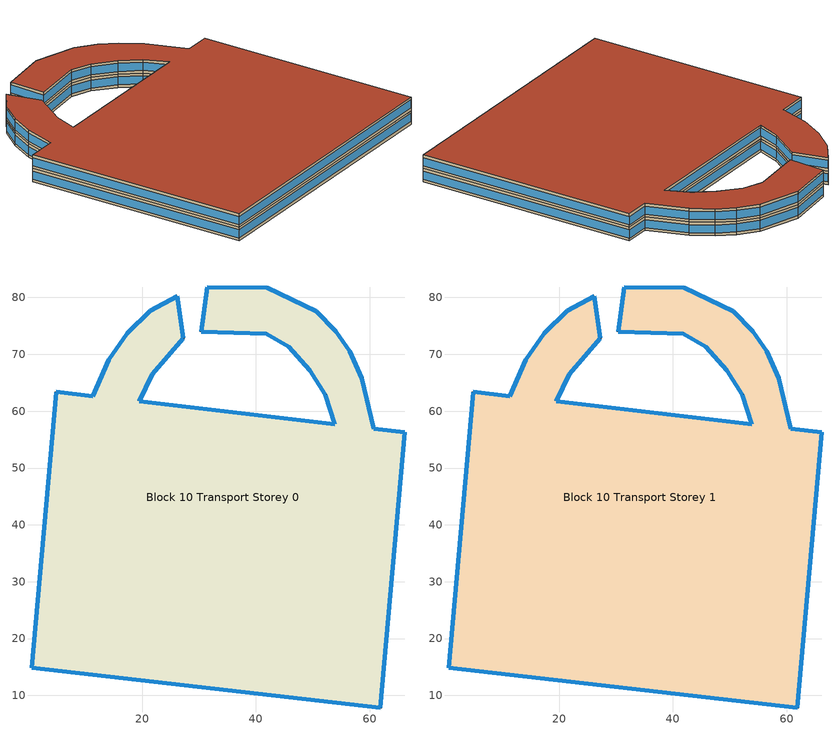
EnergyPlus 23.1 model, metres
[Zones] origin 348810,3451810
Block 10 Transport Storey 0
 floor ground (Project Floor): 54.1,74.09 56.53,70.5 58.65,65.82 60.72,56.92 66.24,56.28 61.92,7.78 0.54,14.87 4.86,63.37 11.33,62.61 14.09,69.01 17.4,73.73 21.46,77.66 26.17,80.25 27.2,72.81 21.78,66.46 19.51,61.72 53.86,57.68 52.22,62.92 49.52,67.17 45.77,71.32 41.8,73.6 30.37,73.98 31.43,81.84 42.01,81.69 50.62,77.57 z0
 wall outside (Project Wall): 26.17,80.25 21.46,77.66 17.4,73.73 14.09,69.01 11.33,62.61 4.86,63.37 0.54,14.87 61.92,7.78 66.24,56.28 60.72,56.92 58.65,65.82 56.53,70.5 54.1,74.09 50.62,77.57 42.01,81.69 31.43,81.84 30.37,73.98 41.8,73.6 45.77,71.32 49.52,67.17 52.22,62.92 53.86,57.68 19.51,61.72 21.78,66.46 27.2,72.81 26.17,80.25 z0:3
 window (Transport_north_window_construction): 26.16,80.25 21.46,77.66 / 21.46,77.66 17.4,73.73 / 11.33,62.62 4.86,63.37 / 66.23,56.28 60.72,56.92 / 50.62,77.58 42.01,81.69 / 42,81.69 31.44,81.84 / 53.85,57.68 19.53,61.72 z0.6:2.4
 window (Transport_west_window_construction): 17.4,73.72 14.09,69.01 / 14.09,69 11.33,62.62 / 4.86,63.35 0.55,14.9 / 31.43,81.84 30.37,73.99 / 45.77,71.32 49.52,67.17 / 49.52,67.16 52.22,62.92 / 52.22,62.91 53.86,57.68 z0.6:2.4
 window (Transport_south_window_construction): 0.57,14.87 61.89,7.79 / 30.37,73.98 41.79,73.6 / 41.8,73.6 45.77,71.32 z0.6:2.4
 window (Transport_east_window_construction): 61.92,7.81 66.23,56.26 / 60.72,56.92 58.65,65.81 / 58.65,65.82 56.53,70.5 / 56.53,70.51 54.1,74.08 / 54.1,74.09 50.63,77.57 / 19.52,61.72 21.77,66.45 / 21.78,66.46 27.2,72.81 / 27.2,72.81 26.17,80.25 z0.6:2.4
 roof outside (Project Ceiling): 61.92,7.78 66.24,56.28 60.72,56.92 58.65,65.82 56.53,70.5 54.1,74.09 50.62,77.57 42.01,81.69 31.43,81.84 30.37,73.98 41.8,73.6 45.77,71.32 49.52,67.17 52.22,62.92 53.86,57.68 19.51,61.72 21.78,66.46 27.2,72.81 26.17,80.25 21.46,77.66 17.4,73.73 14.09,69.01 11.33,62.61 4.86,63.37 0.54,14.87 z3
Block 10 Transport Storey 1
 floor outside (Project Floor): 54.1,74.09 56.53,70.5 58.65,65.82 60.72,56.92 66.24,56.28 61.92,7.78 0.54,14.87 4.86,63.37 11.33,62.61 14.09,69.01 17.4,73.73 21.46,77.66 26.17,80.25 27.2,72.81 21.78,66.46 19.51,61.72 53.86,57.68 52.22,62.92 49.52,67.17 45.77,71.32 41.8,73.6 30.37,73.98 31.43,81.84 42.01,81.69 50.62,77.57 z3
 wall outside (Project Wall): 26.17,80.25 21.46,77.66 17.4,73.73 14.09,69.01 11.33,62.61 4.86,63.37 0.54,14.87 61.92,7.78 66.24,56.28 60.72,56.92 58.65,65.82 56.53,70.5 54.1,74.09 50.62,77.57 42.01,81.69 31.43,81.84 30.37,73.98 41.8,73.6 45.77,71.32 49.52,67.17 52.22,62.92 53.86,57.68 19.51,61.72 21.78,66.46 27.2,72.81 26.17,80.25 z3:6
 window (Transport_north_window_construction): 26.16,80.25 21.46,77.66 / 21.46,77.66 17.4,73.73 / 11.33,62.62 4.86,63.37 / 66.23,56.28 60.72,56.92 / 50.62,77.58 42.01,81.69 / 42,81.69 31.44,81.84 / 53.85,57.68 19.53,61.72 z3.6:5.4
 window (Transport_west_window_construction): 17.4,73.72 14.09,69.01 / 14.09,69 11.33,62.62 / 4.86,63.35 0.55,14.9 / 31.43,81.84 30.37,73.99 / 45.77,71.32 49.52,67.17 / 49.52,67.16 52.22,62.92 / 52.22,62.91 53.86,57.68 z3.6:5.4
 window (Transport_south_window_construction): 0.57,14.87 61.89,7.79 / 30.37,73.98 41.79,73.6 / 41.8,73.6 45.77,71.32 z3.6:5.4
 window (Transport_east_window_construction): 61.92,7.81 66.23,56.26 / 60.72,56.92 58.65,65.81 / 58.65,65.82 56.53,70.5 / 56.53,70.51 54.1,74.08 / 54.1,74.09 50.63,77.57 / 19.52,61.72 21.77,66.45 / 21.78,66.46 27.2,72.81 / 27.2,72.81 26.17,80.25 z3.6:5.4
 roof outside (Project Flat Roof): 61.92,7.78 66.24,56.28 60.72,56.92 58.65,65.82 56.53,70.5 54.1,74.09 50.62,77.57 42.01,81.69 31.43,81.84 30.37,73.98 41.8,73.6 45.77,71.32 49.52,67.17 52.22,62.92 53.86,57.68 19.51,61.72 21.78,66.46 27.2,72.81 26.17,80.25 21.46,77.66 17.4,73.73 14.09,69.01 11.33,62.61 4.86,63.37 0.54,14.87 z6
[Building]
Building_1: North Axis=0; Terrain=City; Loads Convergence Tolerance Value=0.04; Temperature Convergence Tolerance Value=0.4; Solar Distribution=FullExterior; Maximum Number of Warmup Days=25; Minimum Number of Warmup Days=6
[Site:Location]
CHN Design_Conditions: Latitude=30; Longitude=114; Time Zone=8; Elevation=12
[SIZINGPERIOD:DESIGNDAY] Day of Month=21; DryBulb Temperature Range Modifier Type=DefaultMultipliers; Humidity Condition Type=Wetbulb; Barometric Pressure=101181; Rain Indicator=No; Snow Indicator=No; Daylight Saving Time Indicator=No; Sky Clearness=0; Begin Environment Reset Mode=FullResetAtBeginEnvironment
Name | Month | Day Type | Maximum DryBulb Temperature | Daily DryBulb Temperature Range | Wetbulb or DewPoint at Maximum DryBulb | Wind Speed | Wind Direction | Solar Model Indicator | ASHRAE Clear Sky Optical Depth for Beam Irradiance taub | ASHRAE Clear Sky Optical Depth for Diffuse Irradiance taud
Ann Htg 99.6% Condns DB | 1 | WinterDesignDay | -10 | 0 | -4.8 | 1 | 340 | ASHRAEClearSky | 0 | 0
Ann Clg .4% Condns DB=>MWB | 7 | SummerDesignDay | 40 | 6.6 | 27.1 | 3.5 | 220 | ASHRAETau | 0.781 | 1.413
[MATERIAL]
DefaultMaterial: Roughness=Rough; Thickness=0.1; Conductivity=0.1; Density=1000; Specific Heat=1000; Thermal Absorptance=0.9; Solar Absorptance=0.7; Visible Absorptance=0.7
[WINDOWMATERIAL:SIMPLEGLAZINGSYSTEM] UFactor=1.4; Visible Transmittance=0.6
Name | Solar Heat Gain Coefficient
Transport_east_window; Transport_south_window; Transport_west_window | 0.3
Transport_north_window | 0.35
[CONSTRUCTION]
Project Wall; Project Floor; Project Flat Roof; Project Ceiling: DefaultMaterial
Transport_east_window_construction: Transport_east_window
Transport_south_window_construction: Transport_south_window
Transport_west_window_construction: Transport_west_window
Transport_north_window_construction: Transport_north_window
[SPACE] Ceiling Height=autocalculate; Volume=autocalculate; Floor Area=autocalculate; Space Type=Transport
Name | Zone
Block 10 Transport Storey 0_space | Block 10 Transport Storey 0
Block 10 Transport Storey 1_space | Block 10 Transport Storey 1
[SPACELIST]
Transport: Block 10 Transport Storey 0_space, Block 10 Transport Storey 1_space
[ZONE] Type=1; Multiplier=1; Ceiling Height=autocalculate; Volume=autocalculate; Floor Area=autocalculate; Part of Total Floor Area=Yes
Block 10 Transport Storey 0; Block 10 Transport Storey 1
[PEOPLE]
People_for_transport: Zone or ZoneList or Space or SpaceList=Transport; Number of People Schedule=SeasonalSchedule_Schedule_transport_people; Number of People Calculation Method=People/Area; People per Floor Area=0.5; Fraction Radiant=0.3; Sensible Heat Fraction=autocalculate; Activity Level Schedule=SeasonalSchedule_Schedule_transport_activity; Carbon Dioxide Generation Rate=3.82e-08; Enable ASHRAE 55 Comfort Warnings=No; Mean Radiant Temperature Calculation Type=ZoneAveraged; Clothing Insulation Calculation Method=ClothingInsulationSchedule; Cold Stress Temperature Threshold=15.56; Heat Stress Temperature Threshold=30
[LIGHTS]
Light_for_transport: Zone or ZoneList or Space or SpaceList=Transport; Schedule=SeasonalSchedule_transport_lighting; Design Level Calculation Method=Watts/Area; Watts per Zone Floor Area=10; Return Air Fraction=0; Fraction Radiant=0.32; Fraction Visible=0.25; Fraction Replaceable=1; EndUse Subcategory=General; Return Air Fraction Calculated from Plenum Temperature=No; Return Air Fraction Function of Plenum Temperature Coefficient 1=0; Return Air Fraction Function of Plenum Temperature Coefficient 2=0
[ELECTRICEQUIPMENT]
Equipment_for_transport: Zone or ZoneList or Space or SpaceList=Transport; Schedule=SeasonalSchedule_Schedule_transport_equipment; Design Level Calculation Method=Watts/Area; Watts per Zone Floor Area=15; Fraction Latent=0; Fraction Radiant=0; Fraction Lost=0; EndUse Subcategory=Electric Equipment
[DAYLIGHTING:CONTROLS] Illuminance Setpoint at Reference Point 1=300
Name | Zone or Space | Glare Calculation Daylighting Reference Point | Daylighting Reference Point 1
Dlight_Block 10 Transport Storey 0 | Block 10 Transport Storey 0 | Rpoint_Block 10 Transport Storey 0 | Rpoint_Block 10 Transport Storey 0
Dlight_Block 10 Transport Storey 1 | Block 10 Transport Storey 1 | Rpoint_Block 10 Transport Storey 1 | Rpoint_Block 10 Transport Storey 1
[HVACTEMPLATE:THERMOSTAT]
Name | Heating Setpoint Schedule | Cooling Setpoint Schedule
Thermostat_for_office | SeasonalSchedule_office_heating | SeasonalSchedule_office_cooling
Thermostat_for_commercial | SeasonalSchedule_commerical_heating | SeasonalSchedule_commerical_cooling
Thermostat_for_residential | SeasonalSchedule_residential_heating | SeasonalSchedule_residential_cooling
Thermostat_for_school | SeasonalSchedule_school_heating | SeasonalSchedule_school_cooling
Thermostat_for_hospital | SeasonalSchedule_hospital_heating | SeasonalSchedule_hospital_cooling
Thermostat_for_industrial | SeasonalSchedule_Industrial_heating | SeasonalSchedule_Industrial_cooling
Thermostat_for_transport | SeasonalSchedule_transport_heating | SeasonalSchedule_transport_cooling
Thermostat_for_administration | SeasonalSchedule_administration_heating | SeasonalSchedule_administration_cooling
[HVACTEMPLATE:ZONE:IDEALLOADSAIRSYSTEM] Template Thermostat=Thermostat_for_transport; Maximum Heating Supply Air Temperature=50; Minimum Cooling Supply Air Temperature=13; Maximum Heating Supply Air Humidity Ratio=0.0156; Minimum Cooling Supply Air Humidity Ratio=0.0077; Heating Limit=NoLimit; Cooling Limit=NoLimit; Dehumidification Control Type=ConstantSensibleHeatRatio; Cooling Sensible Heat Ratio=0.7; Dehumidification Setpoint=60; Humidification Control Type=None; Humidification Setpoint=30; Outdoor Air Method=DetailedSpecification; Outdoor Air Flow Rate per Person=0.00944; Outdoor Air Flow Rate per Zone Floor Area=0; Outdoor Air Flow Rate per Zone=0; Design Specification Outdoor Air Object=Ventilation_for_transport; Demand Controlled Ventilation Type=None; Outdoor Air Economizer Type=NoEconomizer; Heat Recovery Type=None; Sensible Heat Recovery Effectiveness=0.7; Latent Heat Recovery Effectiveness=0.65
Block 10 Transport Storey 0; Block 10 Transport Storey 1
[DESIGNSPECIFICATION:OUTDOORAIR]
Ventilation_for_transport: Outdoor Air Method=Flow/Person; Outdoor Air Flow per Person=0.00833333; Outdoor Air Flow per Zone Floor Area=0; Outdoor Air Flow per Zone=0; Outdoor Air Flow Air Changes per Hour=0
[SCHEDULE:DAY:HOURLY]
Schedule_administration_heating_summer_hourly; Schedule_commerical_heating_summer_hourly; Schedule_residential_heating_summer_hourly; Schedule_school_heating_summer_hourly; Schedule_hospital_heating_summer_hourly; Schedule_Industrial_heating_summer_hourly; Schedule_transport_heating_summer_hourly; Schedule_office_heating_summer_hourly: -20, -20, -20, -20, -20, -20, -20, -20, -20, -20, -20, -20, -20, -20, -20, -20, -20, -20, -20, -20, -20, -20, -20, -20
Schedule_administration_heating_winnter_weekday_hourly: 5, 5, 5, 5, 5, 5, 12, 12, 18, 20, 20, 20, 20, 20, 20, 20, 20, 20, 18, 5, 5, 5, 5, 5
Schedule_administration_heating_winnter_holiday_hourly; Schedule_school_heating_winnter_holiday_hourly: 5, 5, 5, 5, 5, 5, 5, 5, 5, 5, 5, 5, 5, 5, 5, 5, 5, 5, 5, 5, 5, 5, 5, 5
Schedule_administration_cooling_winter_hourly; Schedule_administration_cooling_summer_holiday_hourly; Schedule_commerical_cooling_winter_hourly; Schedule_residential_cooling_winter_hourly; Schedule_school_cooling_winter_hourly; Schedule_school_cooling_summer_holiday_hourly; Schedule_hospital_cooling_winter_hourly; Schedule_Industrial_cooling_winter_hourly; Schedule_transport_cooling_winter_hourly; Schedule_office_cooling_winter_hourly: 50, 50, 50, 50, 50, 50, 50, 50, 50, 50, 50, 50, 50, 50, 50, 50, 50, 50, 50, 50, 50, 50, 50, 50
Schedule_administration_cooling_summer_weekday_hourly: 50, 50, 50, 50, 50, 50, 50, 28, 26, 26, 26, 26, 26, 26, 26, 26, 26, 26, 50, 50, 50, 50, 50, 50
Schedule_commerical_heating_winnter_weekday_hourly; Schedule_commerical_heating_winnter_holiday_hourly: 5, 5, 5, 5, 5, 5, 12, 16, 18, 18, 18, 18, 18, 18, 18, 18, 18, 18, 18, 18, 12, 5, 5, 5
Schedule_commerical_cooling_summer_weekday_hourly; Schedule_commerical_cooling_summer_holiday_hourly: 50, 50, 50, 50, 50, 50, 50, 28, 24, 24, 24, 24, 24, 24, 24, 24, 24, 24, 24, 24, 24, 28, 50, 50
Schedule_residential_heating_winnter_weekday_hourly; Schedule_residential_heating_winnter_holiday_hourly: 18, 18, 18, 18, 18, 18, 18, -20, -20, -20, -20, -20, -20, -20, -20, -20, -20, -20, -20, -20, 18, 18, 18, 18
Schedule_residential_cooling_summer_weekday_hourly; Schedule_residential_cooling_summer_holiday_hourly: 26, 26, 26, 26, 26, 26, 26, 50, 50, 50, 50, 50, 50, 50, 50, 50, 50, 50, 50, 50, 26, 26, 26, 26
Schedule_school_heating_winnter_weekday_hourly: 5, 5, 5, 5, 5, 12, 18, 20, 20, 20, 20, 20, 20, 20, 20, 20, 20, 20, 18, 12, 5, 5, 5, 5
Schedule_school_cooling_summer_weekday_hourly: 50, 50, 50, 50, 50, 50, 28, 26, 26, 26, 26, 26, 26, 26, 26, 26, 26, 26, 50, 50, 50, 50, 50, 50
Schedule_hospital_heating_winnter_weekday_hourly; Schedule_hospital_heating_winnter_holiday_hourly: 22, 22, 22, 22, 22, 22, 22, 22, 22, 22, 22, 22, 22, 22, 22, 22, 22, 22, 22, 22, 22, 22, 22, 22
Schedule_hospital_cooling_summer_weekday_hourly; Schedule_hospital_cooling_summer_holiday_hourly: 26, 26, 26, 26, 26, 26, 26, 26, 26, 26, 26, 26, 26, 26, 26, 26, 26, 26, 26, 26, 26, 26, 26, 26
Schedule_Industrial_heating_winnter_weekday_hourly; Schedule_Industrial_heating_winnter_holiday_hourly: -20, -20, -20, -20, -20, -20, 18, 18, 18, 18, 18, 18, 18, 18, 18, 18, 18, 18, 18, -20, -20, -20, -20, -20
Schedule_Industrial_cooling_summer_weekday_hourly; Schedule_Industrial_cooling_summer_holiday_hourly: 50, 50, 50, 50, 50, 50, 50, 28, 28, 28, 28, 28, 28, 28, 28, 28, 28, 28, 28, 50, 50, 50, 50, 50
Schedule_transport_heating_winnter_weekday_hourly; Schedule_transport_heating_winnter_holiday_hourly: 18, 18, 18, 18, 18, 18, 20, 20, 20, 20, 20, 20, 20, 20, 20, 20, 20, 20, 20, 20, 20, 20, 18, 18
Schedule_transport_cooling_summer_weekday_hourly; Schedule_transport_cooling_summer_holiday_hourly: 26, 26, 26, 26, 26, 26, 26, 24, 24, 24, 25, 24, 24, 24, 24, 24, 24, 24, 24, 24, 24, 24, 26, 28
Schedule_transport_lighting_weekday_hourly; Schedule_transport_lighting_holiday_hourly; Schedule_transport_equipment_holiday_hourly: 1, 1, 1, 1, 1, 1, 1, 1, 1, 1, 1, 1, 1, 1, 1, 1, 1, 1, 1, 1, 1, 1, 1, 1
Schedule_transport_equipment_weekday_hourly: 0.8, 0.8, 0.8, 0.8, 0.8, 0.8, 1, 1, 1, 1, 1, 1, 1, 1, 1, 1, 1, 1, 1, 1, 1, 1, 0.8, 0.8
Schedule_transport_people_weekday_hourly: 0.2, 0.2, 0.2, 0.2, 0.2, 0.2, 0.8, 1, 1, 1, 0.8, 0.5, 0.8, 0.5, 0.8, 0.5, 0.5, 1, 1, 1, 0.8, 0.8, 0.6, 0.2
Schedule_transport_people_holiday_hourly: 0.6, 0.6, 0.6, 0.6, 0.6, 0.7, 0.8, 1, 1, 1, 1, 1, 1, 1, 1, 1, 1, 1, 1, 1, 1, 1, 0.6, 0.6
Schedule_transport_activity_weekday_hourly; Schedule_transport_activity_holiday_hourly: 207, 207, 207, 207, 207, 207, 207, 207, 207, 207, 207, 207, 207, 207, 207, 207, 207, 207, 207, 207, 207, 207, 207, 207
Schedule_office_heating_winnter_weekday_hourly: 5, 5, 5, 5, 5, 5, 12, 18, 20, 20, 20, 20, 20, 20, 20, 20, 20, 20, 20, 18, 12, 5, 5, 5
Schedule_office_heating_winnter_holiday_hourly: 5, 5, 5, 5, 5, 5, 5, 5, 5, 16, 16, 16, 16, 16, 16, 16, 16, 5, 5, 5, 5, 5, 5, 5
Schedule_office_cooling_summer_weekday_hourly: 50, 50, 50, 50, 50, 50, 28, 26, 26, 26, 26, 26, 26, 26, 26, 26, 26, 26, 26, 26, 50, 50, 50, 50
Schedule_office_cooling_summer_holiday_hourly: 50, 50, 50, 50, 50, 50, 50, 50, 50, 50, 50, 26, 26, 26, 26, 26, 26, 50, 50, 50, 50, 50, 50, 50
[SCHEDULE:WEEK:DAILY]
Schedule_office_heating_summer_weekly: Schedule_office_heating_summer_hourly, Schedule_office_heating_summer_hourly, Schedule_office_heating_summer_hourly, Schedule_office_heating_summer_hourly, Schedule_office_heating_summer_hourly, Schedule_office_heating_summer_hourly, Schedule_office_heating_summer_hourly, Schedule_office_heating_summer_hourly, Schedule_office_heating_summer_hourly, Schedule_office_heating_summer_hourly, Schedule_office_heating_summer_hourly, Schedule_office_heating_summer_hourly
Schedule_office_heating_winnter_weekly: Schedule_office_heating_winnter_holiday_hourly, Schedule_office_heating_winnter_weekday_hourly, Schedule_office_heating_winnter_weekday_hourly, Schedule_office_heating_winnter_weekday_hourly, Schedule_office_heating_winnter_weekday_hourly, Schedule_office_heating_winnter_weekday_hourly, Schedule_office_heating_winnter_holiday_hourly, Schedule_office_heating_winnter_holiday_hourly, Schedule_office_heating_winnter_weekday_hourly, Schedule_office_heating_winnter_weekday_hourly, Schedule_office_heating_winnter_holiday_hourly, Schedule_office_heating_winnter_holiday_hourly
Schedule_office_cooling_winnter_weekly: Schedule_office_cooling_winter_hourly, Schedule_office_cooling_winter_hourly, Schedule_office_cooling_winter_hourly, Schedule_office_cooling_winter_hourly, Schedule_office_cooling_winter_hourly, Schedule_office_cooling_winter_hourly, Schedule_office_cooling_winter_hourly, Schedule_office_cooling_winter_hourly, Schedule_office_cooling_winter_hourly, Schedule_office_cooling_winter_hourly, Schedule_office_cooling_winter_hourly, Schedule_office_cooling_winter_hourly
Schedule_office_cooling_summer_weekly: Schedule_office_cooling_summer_holiday_hourly, Schedule_office_cooling_summer_weekday_hourly, Schedule_office_cooling_summer_weekday_hourly, Schedule_office_cooling_summer_weekday_hourly, Schedule_office_cooling_summer_weekday_hourly, Schedule_office_cooling_summer_weekday_hourly, Schedule_office_cooling_summer_holiday_hourly, Schedule_office_cooling_summer_holiday_hourly, Schedule_office_cooling_summer_weekday_hourly, Schedule_office_cooling_summer_weekday_hourly, Schedule_office_cooling_summer_holiday_hourly, Schedule_office_cooling_summer_holiday_hourly
Schedule_commerical_heating_summer_weekly: Schedule_commerical_heating_summer_hourly, Schedule_commerical_heating_summer_hourly, Schedule_commerical_heating_summer_hourly, Schedule_commerical_heating_summer_hourly, Schedule_commerical_heating_summer_hourly, Schedule_commerical_heating_summer_hourly, Schedule_commerical_heating_summer_hourly, Schedule_commerical_heating_summer_hourly, Schedule_commerical_heating_summer_hourly, Schedule_commerical_heating_summer_hourly, Schedule_commerical_heating_summer_hourly, Schedule_commerical_heating_summer_hourly
Schedule_commerical_heating_winnter_weekly: Schedule_commerical_heating_winnter_holiday_hourly, Schedule_commerical_heating_winnter_weekday_hourly, Schedule_commerical_heating_winnter_weekday_hourly, Schedule_commerical_heating_winnter_weekday_hourly, Schedule_commerical_heating_winnter_weekday_hourly, Schedule_commerical_heating_winnter_weekday_hourly, Schedule_commerical_heating_winnter_holiday_hourly, Schedule_commerical_heating_winnter_holiday_hourly, Schedule_commerical_heating_winnter_weekday_hourly, Schedule_commerical_heating_winnter_weekday_hourly, Schedule_commerical_heating_winnter_holiday_hourly, Schedule_commerical_heating_winnter_holiday_hourly
Schedule_commerical_cooling_winnter_weekly: Schedule_commerical_cooling_winter_hourly, Schedule_commerical_cooling_winter_hourly, Schedule_commerical_cooling_winter_hourly, Schedule_commerical_cooling_winter_hourly, Schedule_commerical_cooling_winter_hourly, Schedule_commerical_cooling_winter_hourly, Schedule_commerical_cooling_winter_hourly, Schedule_commerical_cooling_winter_hourly, Schedule_commerical_cooling_winter_hourly, Schedule_commerical_cooling_winter_hourly, Schedule_commerical_cooling_winter_hourly, Schedule_commerical_cooling_winter_hourly
Schedule_commerical_cooling_summer_weekly: Schedule_commerical_cooling_summer_holiday_hourly, Schedule_commerical_cooling_summer_weekday_hourly, Schedule_commerical_cooling_summer_weekday_hourly, Schedule_commerical_cooling_summer_weekday_hourly, Schedule_commerical_cooling_summer_weekday_hourly, Schedule_commerical_cooling_summer_weekday_hourly, Schedule_commerical_cooling_summer_holiday_hourly, Schedule_commerical_cooling_summer_holiday_hourly, Schedule_commerical_cooling_summer_weekday_hourly, Schedule_commerical_cooling_summer_weekday_hourly, Schedule_commerical_cooling_summer_holiday_hourly, Schedule_commerical_cooling_summer_holiday_hourly
Schedule_residential_heating_summer_weekly: Schedule_residential_heating_summer_hourly, Schedule_residential_heating_summer_hourly, Schedule_residential_heating_summer_hourly, Schedule_residential_heating_summer_hourly, Schedule_residential_heating_summer_hourly, Schedule_residential_heating_summer_hourly, Schedule_residential_heating_summer_hourly, Schedule_residential_heating_summer_hourly, Schedule_residential_heating_summer_hourly, Schedule_residential_heating_summer_hourly, Schedule_residential_heating_summer_hourly, Schedule_residential_heating_summer_hourly
Schedule_residential_heating_winnter_weekly: Schedule_residential_heating_winnter_holiday_hourly, Schedule_residential_heating_winnter_weekday_hourly, Schedule_residential_heating_winnter_weekday_hourly, Schedule_residential_heating_winnter_weekday_hourly, Schedule_residential_heating_winnter_weekday_hourly, Schedule_residential_heating_winnter_weekday_hourly, Schedule_residential_heating_winnter_holiday_hourly, Schedule_residential_heating_winnter_holiday_hourly, Schedule_residential_heating_winnter_weekday_hourly, Schedule_residential_heating_winnter_weekday_hourly, Schedule_residential_heating_winnter_holiday_hourly, Schedule_residential_heating_winnter_holiday_hourly
Schedule_residential_cooling_winnter_weekly: Schedule_residential_cooling_winter_hourly, Schedule_residential_cooling_winter_hourly, Schedule_residential_cooling_winter_hourly, Schedule_residential_cooling_winter_hourly, Schedule_residential_cooling_winter_hourly, Schedule_residential_cooling_winter_hourly, Schedule_residential_cooling_winter_hourly, Schedule_residential_cooling_winter_hourly, Schedule_residential_cooling_winter_hourly, Schedule_residential_cooling_winter_hourly, Schedule_residential_cooling_winter_hourly, Schedule_residential_cooling_winter_hourly
Schedule_residential_cooling_summer_weekly: Schedule_residential_cooling_summer_holiday_hourly, Schedule_residential_cooling_summer_weekday_hourly, Schedule_residential_cooling_summer_weekday_hourly, Schedule_residential_cooling_summer_weekday_hourly, Schedule_residential_cooling_summer_weekday_hourly, Schedule_residential_cooling_summer_weekday_hourly, Schedule_residential_cooling_summer_holiday_hourly, Schedule_residential_cooling_summer_holiday_hourly, Schedule_residential_cooling_summer_weekday_hourly, Schedule_residential_cooling_summer_weekday_hourly, Schedule_residential_cooling_summer_holiday_hourly, Schedule_residential_cooling_summer_holiday_hourly
Schedule_school_heating_summer_weekly: Schedule_school_heating_summer_hourly, Schedule_school_heating_summer_hourly, Schedule_school_heating_summer_hourly, Schedule_school_heating_summer_hourly, Schedule_school_heating_summer_hourly, Schedule_school_heating_summer_hourly, Schedule_school_heating_summer_hourly, Schedule_school_heating_summer_hourly, Schedule_school_heating_summer_hourly, Schedule_school_heating_summer_hourly, Schedule_school_heating_summer_hourly, Schedule_school_heating_summer_hourly
Schedule_school_heating_winnter_weekly: Schedule_school_heating_winnter_holiday_hourly, Schedule_school_heating_winnter_weekday_hourly, Schedule_school_heating_winnter_weekday_hourly, Schedule_school_heating_winnter_weekday_hourly, Schedule_school_heating_winnter_weekday_hourly, Schedule_school_heating_winnter_weekday_hourly, Schedule_school_heating_winnter_holiday_hourly, Schedule_school_heating_winnter_holiday_hourly, Schedule_school_heating_winnter_weekday_hourly, Schedule_school_heating_winnter_weekday_hourly, Schedule_school_heating_winnter_holiday_hourly, Schedule_school_heating_winnter_holiday_hourly
Schedule_school_cooling_winnter_weekly: Schedule_school_cooling_winter_hourly, Schedule_school_cooling_winter_hourly, Schedule_school_cooling_winter_hourly, Schedule_school_cooling_winter_hourly, Schedule_school_cooling_winter_hourly, Schedule_school_cooling_winter_hourly, Schedule_school_cooling_winter_hourly, Schedule_school_cooling_winter_hourly, Schedule_school_cooling_winter_hourly, Schedule_school_cooling_winter_hourly, Schedule_school_cooling_winter_hourly, Schedule_school_cooling_winter_hourly
Schedule_school_cooling_summer_weekly: Schedule_school_cooling_summer_holiday_hourly, Schedule_school_cooling_summer_weekday_hourly, Schedule_school_cooling_summer_weekday_hourly, Schedule_school_cooling_summer_weekday_hourly, Schedule_school_cooling_summer_weekday_hourly, Schedule_school_cooling_summer_weekday_hourly, Schedule_school_cooling_summer_holiday_hourly, Schedule_school_cooling_summer_holiday_hourly, Schedule_school_cooling_summer_weekday_hourly, Schedule_school_cooling_summer_weekday_hourly, Schedule_school_cooling_summer_holiday_hourly, Schedule_school_cooling_summer_holiday_hourly
Schedule_hospital_heating_summer_weekly: Schedule_hospital_heating_summer_hourly, Schedule_hospital_heating_summer_hourly, Schedule_hospital_heating_summer_hourly, Schedule_hospital_heating_summer_hourly, Schedule_hospital_heating_summer_hourly, Schedule_hospital_heating_summer_hourly, Schedule_hospital_heating_summer_hourly, Schedule_hospital_heating_summer_hourly, Schedule_hospital_heating_summer_hourly, Schedule_hospital_heating_summer_hourly, Schedule_hospital_heating_summer_hourly, Schedule_hospital_heating_summer_hourly
Schedule_hospital_heating_winnter_weekly: Schedule_hospital_heating_winnter_holiday_hourly, Schedule_hospital_heating_winnter_weekday_hourly, Schedule_hospital_heating_winnter_weekday_hourly, Schedule_hospital_heating_winnter_weekday_hourly, Schedule_hospital_heating_winnter_weekday_hourly, Schedule_hospital_heating_winnter_weekday_hourly, Schedule_hospital_heating_winnter_holiday_hourly, Schedule_hospital_heating_winnter_holiday_hourly, Schedule_hospital_heating_winnter_weekday_hourly, Schedule_hospital_heating_winnter_weekday_hourly, Schedule_hospital_heating_winnter_holiday_hourly, Schedule_hospital_heating_winnter_holiday_hourly
Schedule_hospital_cooling_winnter_weekly: Schedule_hospital_cooling_winter_hourly, Schedule_hospital_cooling_winter_hourly, Schedule_hospital_cooling_winter_hourly, Schedule_hospital_cooling_winter_hourly, Schedule_hospital_cooling_winter_hourly, Schedule_hospital_cooling_winter_hourly, Schedule_hospital_cooling_winter_hourly, Schedule_hospital_cooling_winter_hourly, Schedule_hospital_cooling_winter_hourly, Schedule_hospital_cooling_winter_hourly, Schedule_hospital_cooling_winter_hourly, Schedule_hospital_cooling_winter_hourly
Schedule_hospital_cooling_summer_weekly: Schedule_hospital_cooling_summer_holiday_hourly, Schedule_hospital_cooling_summer_weekday_hourly, Schedule_hospital_cooling_summer_weekday_hourly, Schedule_hospital_cooling_summer_weekday_hourly, Schedule_hospital_cooling_summer_weekday_hourly, Schedule_hospital_cooling_summer_weekday_hourly, Schedule_hospital_cooling_summer_holiday_hourly, Schedule_hospital_cooling_summer_holiday_hourly, Schedule_hospital_cooling_summer_weekday_hourly, Schedule_hospital_cooling_summer_weekday_hourly, Schedule_hospital_cooling_summer_holiday_hourly, Schedule_hospital_cooling_summer_holiday_hourly
Schedule_Industrial_heating_summer_weekly: Schedule_Industrial_heating_summer_hourly, Schedule_Industrial_heating_summer_hourly, Schedule_Industrial_heating_summer_hourly, Schedule_Industrial_heating_summer_hourly, Schedule_Industrial_heating_summer_hourly, Schedule_Industrial_heating_summer_hourly, Schedule_Industrial_heating_summer_hourly, Schedule_Industrial_heating_summer_hourly, Schedule_Industrial_heating_summer_hourly, Schedule_Industrial_heating_summer_hourly, Schedule_Industrial_heating_summer_hourly, Schedule_Industrial_heating_summer_hourly
Schedule_Industrial_heating_winnter_weekly: Schedule_Industrial_heating_winnter_holiday_hourly, Schedule_Industrial_heating_winnter_weekday_hourly, Schedule_Industrial_heating_winnter_weekday_hourly, Schedule_Industrial_heating_winnter_weekday_hourly, Schedule_Industrial_heating_winnter_weekday_hourly, Schedule_Industrial_heating_winnter_weekday_hourly, Schedule_Industrial_heating_winnter_holiday_hourly, Schedule_Industrial_heating_winnter_holiday_hourly, Schedule_Industrial_heating_winnter_weekday_hourly, Schedule_Industrial_heating_winnter_weekday_hourly, Schedule_Industrial_heating_winnter_holiday_hourly, Schedule_Industrial_heating_winnter_holiday_hourly
Schedule_Industrial_cooling_winnter_weekly: Schedule_Industrial_cooling_winter_hourly, Schedule_Industrial_cooling_winter_hourly, Schedule_Industrial_cooling_winter_hourly, Schedule_Industrial_cooling_winter_hourly, Schedule_Industrial_cooling_winter_hourly, Schedule_Industrial_cooling_winter_hourly, Schedule_Industrial_cooling_winter_hourly, Schedule_Industrial_cooling_winter_hourly, Schedule_Industrial_cooling_winter_hourly, Schedule_Industrial_cooling_winter_hourly, Schedule_Industrial_cooling_winter_hourly, Schedule_Industrial_cooling_winter_hourly
Schedule_Industrial_cooling_summer_weekly: Schedule_Industrial_cooling_summer_holiday_hourly, Schedule_Industrial_cooling_summer_weekday_hourly, Schedule_Industrial_cooling_summer_weekday_hourly, Schedule_Industrial_cooling_summer_weekday_hourly, Schedule_Industrial_cooling_summer_weekday_hourly, Schedule_Industrial_cooling_summer_weekday_hourly, Schedule_Industrial_cooling_summer_holiday_hourly, Schedule_Industrial_cooling_summer_holiday_hourly, Schedule_Industrial_cooling_summer_weekday_hourly, Schedule_Industrial_cooling_summer_weekday_hourly, Schedule_Industrial_cooling_summer_holiday_hourly, Schedule_Industrial_cooling_summer_holiday_hourly
Schedule_administration_heating_summer_weekly: Schedule_administration_heating_summer_hourly, Schedule_administration_heating_summer_hourly, Schedule_administration_heating_summer_hourly, Schedule_administration_heating_summer_hourly, Schedule_administration_heating_summer_hourly, Schedule_administration_heating_summer_hourly, Schedule_administration_heating_summer_hourly, Schedule_administration_heating_summer_hourly, Schedule_administration_heating_summer_hourly, Schedule_administration_heating_summer_hourly, Schedule_administration_heating_summer_hourly, Schedule_administration_heating_summer_hourly
Schedule_administration_heating_winnter_weekly: Schedule_administration_heating_winnter_holiday_hourly, Schedule_administration_heating_winnter_weekday_hourly, Schedule_administration_heating_winnter_weekday_hourly, Schedule_administration_heating_winnter_weekday_hourly, Schedule_administration_heating_winnter_weekday_hourly, Schedule_administration_heating_winnter_weekday_hourly, Schedule_administration_heating_winnter_holiday_hourly, Schedule_administration_heating_winnter_holiday_hourly, Schedule_administration_heating_winnter_weekday_hourly, Schedule_administration_heating_winnter_weekday_hourly, Schedule_administration_heating_winnter_holiday_hourly, Schedule_administration_heating_winnter_holiday_hourly
Schedule_administration_cooling_winnter_weekly: Schedule_administration_cooling_winter_hourly, Schedule_administration_cooling_winter_hourly, Schedule_administration_cooling_winter_hourly, Schedule_administration_cooling_winter_hourly, Schedule_administration_cooling_winter_hourly, Schedule_administration_cooling_winter_hourly, Schedule_administration_cooling_winter_hourly, Schedule_administration_cooling_winter_hourly, Schedule_administration_cooling_winter_hourly, Schedule_administration_cooling_winter_hourly, Schedule_administration_cooling_winter_hourly, Schedule_administration_cooling_winter_hourly
Schedule_administration_cooling_summer_weekly: Schedule_administration_cooling_summer_holiday_hourly, Schedule_administration_cooling_summer_weekday_hourly, Schedule_administration_cooling_summer_weekday_hourly, Schedule_administration_cooling_summer_weekday_hourly, Schedule_administration_cooling_summer_weekday_hourly, Schedule_administration_cooling_summer_weekday_hourly, Schedule_administration_cooling_summer_holiday_hourly, Schedule_administration_cooling_summer_holiday_hourly, Schedule_administration_cooling_summer_weekday_hourly, Schedule_administration_cooling_summer_weekday_hourly, Schedule_administration_cooling_summer_holiday_hourly, Schedule_administration_cooling_summer_holiday_hourly
Schedule_transport_heating_summer_weekly: Schedule_transport_heating_summer_hourly, Schedule_transport_heating_summer_hourly, Schedule_transport_heating_summer_hourly, Schedule_transport_heating_summer_hourly, Schedule_transport_heating_summer_hourly, Schedule_transport_heating_summer_hourly, Schedule_transport_heating_summer_hourly, Schedule_transport_heating_summer_hourly, Schedule_transport_heating_summer_hourly, Schedule_transport_heating_summer_hourly, Schedule_transport_heating_summer_hourly, Schedule_transport_heating_summer_hourly
Schedule_transport_heating_winnter_weekly: Schedule_transport_heating_winnter_holiday_hourly, Schedule_transport_heating_winnter_weekday_hourly, Schedule_transport_heating_winnter_weekday_hourly, Schedule_transport_heating_winnter_weekday_hourly, Schedule_transport_heating_winnter_weekday_hourly, Schedule_transport_heating_winnter_weekday_hourly, Schedule_transport_heating_winnter_holiday_hourly, Schedule_transport_heating_winnter_holiday_hourly, Schedule_transport_heating_winnter_weekday_hourly, Schedule_transport_heating_winnter_weekday_hourly, Schedule_transport_heating_winnter_holiday_hourly, Schedule_transport_heating_winnter_holiday_hourly
Schedule_transport_cooling_winnter_weekly: Schedule_transport_cooling_winter_hourly, Schedule_transport_cooling_winter_hourly, Schedule_transport_cooling_winter_hourly, Schedule_transport_cooling_winter_hourly, Schedule_transport_cooling_winter_hourly, Schedule_transport_cooling_winter_hourly, Schedule_transport_cooling_winter_hourly, Schedule_transport_cooling_winter_hourly, Schedule_transport_cooling_winter_hourly, Schedule_transport_cooling_winter_hourly, Schedule_transport_cooling_winter_hourly, Schedule_transport_cooling_winter_hourly
Schedule_transport_cooling_summer_weekly: Schedule_transport_cooling_summer_holiday_hourly, Schedule_transport_cooling_summer_weekday_hourly, Schedule_transport_cooling_summer_weekday_hourly, Schedule_transport_cooling_summer_weekday_hourly, Schedule_transport_cooling_summer_weekday_hourly, Schedule_transport_cooling_summer_weekday_hourly, Schedule_transport_cooling_summer_holiday_hourly, Schedule_transport_cooling_summer_holiday_hourly, Schedule_transport_cooling_summer_weekday_hourly, Schedule_transport_cooling_summer_weekday_hourly, Schedule_transport_cooling_summer_holiday_hourly, Schedule_transport_cooling_summer_holiday_hourly
Schedule_transport_lighting_weekly: Schedule_transport_lighting_holiday_hourly, Schedule_transport_lighting_weekday_hourly, Schedule_transport_lighting_weekday_hourly, Schedule_transport_lighting_weekday_hourly, Schedule_transport_lighting_weekday_hourly, Schedule_transport_lighting_weekday_hourly, Schedule_transport_lighting_holiday_hourly, Schedule_transport_lighting_holiday_hourly, Schedule_transport_lighting_weekday_hourly, Schedule_transport_lighting_weekday_hourly, Schedule_transport_lighting_holiday_hourly, Schedule_transport_lighting_holiday_hourly
Schedule_transport_equipment_weekly: Schedule_transport_equipment_holiday_hourly, Schedule_transport_equipment_weekday_hourly, Schedule_transport_equipment_weekday_hourly, Schedule_transport_equipment_weekday_hourly, Schedule_transport_equipment_weekday_hourly, Schedule_transport_equipment_weekday_hourly, Schedule_transport_equipment_holiday_hourly, Schedule_transport_equipment_holiday_hourly, Schedule_transport_equipment_weekday_hourly, Schedule_transport_equipment_weekday_hourly, Schedule_transport_equipment_holiday_hourly, Schedule_transport_equipment_holiday_hourly
Schedule_transport_people_weekly: Schedule_transport_people_holiday_hourly, Schedule_transport_people_weekday_hourly, Schedule_transport_people_weekday_hourly, Schedule_transport_people_weekday_hourly, Schedule_transport_people_weekday_hourly, Schedule_transport_people_weekday_hourly, Schedule_transport_people_holiday_hourly, Schedule_transport_people_holiday_hourly, Schedule_transport_people_weekday_hourly, Schedule_transport_people_weekday_hourly, Schedule_transport_people_holiday_hourly, Schedule_transport_people_holiday_hourly
Schedule_transport_activity_weekly: Schedule_transport_activity_holiday_hourly, Schedule_transport_activity_weekday_hourly, Schedule_transport_activity_weekday_hourly, Schedule_transport_activity_weekday_hourly, Schedule_transport_activity_weekday_hourly, Schedule_transport_activity_weekday_hourly, Schedule_transport_activity_holiday_hourly, Schedule_transport_activity_holiday_hourly, Schedule_transport_activity_weekday_hourly, Schedule_transport_activity_weekday_hourly, Schedule_transport_activity_holiday_hourly, Schedule_transport_activity_holiday_hourly
[SCHEDULE:YEAR]
SeasonalSchedule_office_heating: Schedule_office_heating_winnter_weekly, 1, 1, 3, 31, Schedule_office_heating_summer_weekly, 4, 1, 11, 30, Schedule_office_heating_winnter_weekly, 12, 1, 12, 31
SeasonalSchedule_office_cooling: Schedule_office_cooling_winnter_weekly, 1, 1, 5, 31, Schedule_office_cooling_summer_weekly, 6, 1, 9, 30, Schedule_office_cooling_winnter_weekly, 10, 1, 12, 31
SeasonalSchedule_commerical_heating: Schedule_commerical_heating_winnter_weekly, 1, 1, 3, 31, Schedule_commerical_heating_summer_weekly, 4, 1, 11, 30, Schedule_commerical_heating_winnter_weekly, 12, 1, 12, 31
SeasonalSchedule_commerical_cooling: Schedule_commerical_cooling_winnter_weekly, 1, 1, 5, 31, Schedule_commerical_cooling_summer_weekly, 6, 1, 9, 30, Schedule_commerical_cooling_winnter_weekly, 10, 1, 12, 31
SeasonalSchedule_residential_heating: Schedule_residential_heating_winnter_weekly, 1, 1, 3, 31, Schedule_residential_heating_summer_weekly, 4, 1, 11, 30, Schedule_residential_heating_winnter_weekly, 12, 1, 12, 31
SeasonalSchedule_residential_cooling: Schedule_residential_cooling_winnter_weekly, 1, 1, 5, 31, Schedule_residential_cooling_summer_weekly, 6, 1, 9, 30, Schedule_residential_cooling_winnter_weekly, 10, 1, 12, 31
SeasonalSchedule_school_heating: Schedule_school_heating_winnter_weekly, 1, 1, 3, 31, Schedule_school_heating_summer_weekly, 4, 1, 11, 30, Schedule_school_heating_winnter_weekly, 12, 1, 12, 31
SeasonalSchedule_school_cooling: Schedule_school_cooling_winnter_weekly, 1, 1, 5, 31, Schedule_school_cooling_summer_weekly, 6, 1, 9, 30, Schedule_school_cooling_winnter_weekly, 10, 1, 12, 31
SeasonalSchedule_hospital_heating: Schedule_hospital_heating_winnter_weekly, 1, 1, 3, 31, Schedule_hospital_heating_summer_weekly, 4, 1, 11, 30, Schedule_hospital_heating_winnter_weekly, 12, 1, 12, 31
SeasonalSchedule_hospital_cooling: Schedule_hospital_cooling_winnter_weekly, 1, 1, 5, 31, Schedule_hospital_cooling_summer_weekly, 6, 1, 9, 30, Schedule_hospital_cooling_winnter_weekly, 10, 1, 12, 31
SeasonalSchedule_Industrial_heating: Schedule_Industrial_heating_winnter_weekly, 1, 1, 3, 31, Schedule_Industrial_heating_summer_weekly, 4, 1, 11, 30, Schedule_Industrial_heating_winnter_weekly, 12, 1, 12, 31
SeasonalSchedule_Industrial_cooling: Schedule_Industrial_cooling_winnter_weekly, 1, 1, 5, 31, Schedule_Industrial_cooling_summer_weekly, 6, 1, 9, 30, Schedule_Industrial_cooling_winnter_weekly, 10, 1, 12, 31
SeasonalSchedule_transport_heating: Schedule_transport_heating_winnter_weekly, 1, 1, 3, 31, Schedule_transport_heating_summer_weekly, 4, 1, 11, 30, Schedule_transport_heating_winnter_weekly, 12, 1, 12, 31
SeasonalSchedule_transport_cooling: Schedule_transport_cooling_winnter_weekly, 1, 1, 5, 31, Schedule_transport_cooling_summer_weekly, 6, 1, 9, 30, Schedule_transport_cooling_winnter_weekly, 10, 1, 12, 31
SeasonalSchedule_transport_lighting: Schedule_transport_lighting_weekly, 1, 1, 12, 31
SeasonalSchedule_Schedule_transport_equipment: Schedule_transport_equipment_weekly, 1, 1, 12, 31
SeasonalSchedule_Schedule_transport_people: Schedule_transport_people_weekly, 1, 1, 12, 31
SeasonalSchedule_Schedule_transport_activity: Schedule_transport_activity_weekly, 1, 1, 12, 31
SeasonalSchedule_administration_heating: Schedule_administration_heating_winnter_weekly, 1, 1, 3, 31, Schedule_administration_heating_summer_weekly, 4, 1, 11, 30, Schedule_administration_heating_winnter_weekly, 12, 1, 12, 31
SeasonalSchedule_administration_cooling: Schedule_administration_cooling_winnter_weekly, 1, 1, 5, 31, Schedule_administration_cooling_summer_weekly, 6, 1, 9, 30, Schedule_administration_cooling_winnter_weekly, 10, 1, 12, 31
